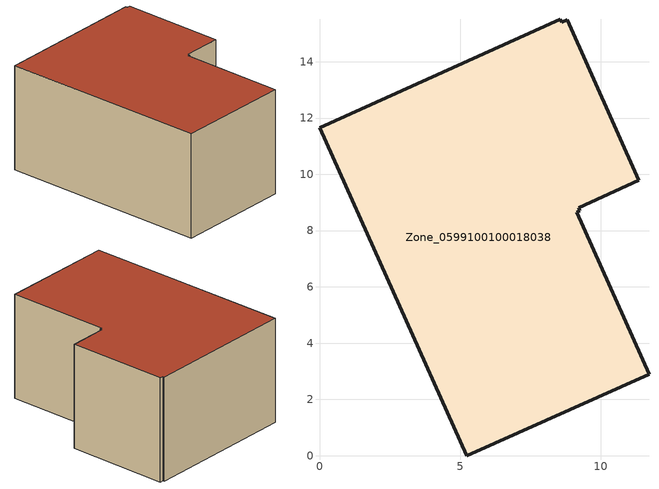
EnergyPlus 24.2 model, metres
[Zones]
Zone_0599100100018038
 floor ground (C_G): 8.8,15.5 11.35,9.8 9.21,8.81 9.26,8.7 9.14,8.65 11.71,2.89 5.24,0 0,11.66 8.56,15.51 8.6,15.41 z0
 wall outside (C_F): 0,11.66 5.24,0 11.71,2.89 9.14,8.65 9.26,8.7 9.21,8.81 11.35,9.8 8.8,15.5 8.6,15.41 8.56,15.51 0,11.66 z0:6.43
 roof outside (C_R): 11.35,9.8 8.8,15.5 8.6,15.41 8.56,15.51 0,11.66 5.24,0 11.71,2.89 9.14,8.65 9.26,8.7 9.21,8.81 z6.43
[BUILDING]
Pand.0599100100018038: North Axis=0; Terrain=City; Loads Convergence Tolerance Value=0.04; Temperature Convergence Tolerance Value=0.4; Solar Distribution=FullExterior; Maximum Number of Warmup Days=25; Minimum Number of Warmup Days=1
[Site:Location]
Rotterdam.The.Hague.AP_ZH_NLD Design_Conditions: Latitude=51.96; Longitude=4.45; Time Zone=1; Elevation=-4.5
[SITE:GROUNDTEMPERATURE:BUILDINGSURFACE]
18, 18, 18, 18, 18, 18, 18, 18, 18, 18, 18, 18
[MATERIAL] Thermal Absorptance=0.9; Solar Absorptance=0.7; Visible Absorptance=0.7
Name | Roughness | Thickness | Conductivity | Density | Specific Heat
G.D.2015-2018 | MediumSmooth | 0.15 | 0.0428571 | 540 | 1210
F.D.2015-2018 | Rough | 0.3 | 0.0666667 | 1920 | 840
R.D.2015-2018 | MediumRough | 0.2 | 0.0333333 | 1500 | 1000
[CONSTRUCTION]
C_G: G.D.2015-2018
C_F: F.D.2015-2018
C_R: R.D.2015-2018
[ZONE]
Zone_0599100100018038: Type=1; Multiplier=1; Ceiling Height=Autocalculate; Volume=Autocalculate; Floor Area=autocalculate; Part of Total Floor Area=Yes
[ZONEINFILTRATION:DESIGNFLOWRATE]
Infil_Zone_0599100100018038: Zone or ZoneList or Space or SpaceList=Zone_0599100100018038; Schedule=AlwaysOn; Design Flow Rate Calculation Method=Flow/Area; Flow Rate per Floor Area=0.0021; Constant Term Coefficient=1; Temperature Term Coefficient=0; Velocity Term Coefficient=0; Velocity Squared Term Coefficient=0
[HVACTEMPLATE:ZONE:IDEALLOADSAIRSYSTEM]
Zone_0599100100018038: Maximum Heating Supply Air Temperature=50; Minimum Cooling Supply Air Temperature=13; Maximum Heating Supply Air Humidity Ratio=0.0156; Minimum Cooling Supply Air Humidity Ratio=0.0077; Heating Limit=NoLimit; Cooling Limit=NoLimit; Dehumidification Control Type=ConstantSensibleHeatRatio; Cooling Sensible Heat Ratio=0.7; Dehumidification Setpoint=60; Humidification Control Type=None; Humidification Setpoint=30; Outdoor Air Method=None; Outdoor Air Flow Rate per Person=0.00944; Outdoor Air Flow Rate per Zone Floor Area=0; Outdoor Air Flow Rate per Zone=0; Demand Controlled Ventilation Type=None; Outdoor Air Economizer Type=NoEconomizer; Heat Recovery Type=None; Sensible Heat Recovery Effectiveness=0.7; Latent Heat Recovery Effectiveness=0.65
[ZONECONTROL:THERMOSTAT]
ThermostatControl_Zone_0599100100018038: Zone or ZoneList=Zone_0599100100018038; Control Type Schedule=DualSetpointControlType; Control 1=Thermostat_Zone_0599100100018038; Temperature Difference Between Cutout And Setpoint=0
[THERMOSTATSETPOINT:DUALSETPOINT]
Thermostat_Zone_0599100100018038: Heating Setpoint Temperature Schedule=HeatingSetpoint_Zone_0599100100018038; Cooling Setpoint Temperature Schedule=CoolingSetpoint_Zone_0599100100018038
[SCHEDULE:COMPACT]
HeatingSetpoint_Zone_0599100100018038: Through: 12/31, For: AllDays, Until: 24:00, 21
CoolingSetpoint_Zone_0599100100018038: Through: 12/31, For: AllDays, Until: 24:00, 24
DualSetpointControlType: Through: 12/31, For: AllDays, Until: 24:00, 4
AlwaysOn: Through: 12/31, For: AllDays, Until: 24:00, 1
